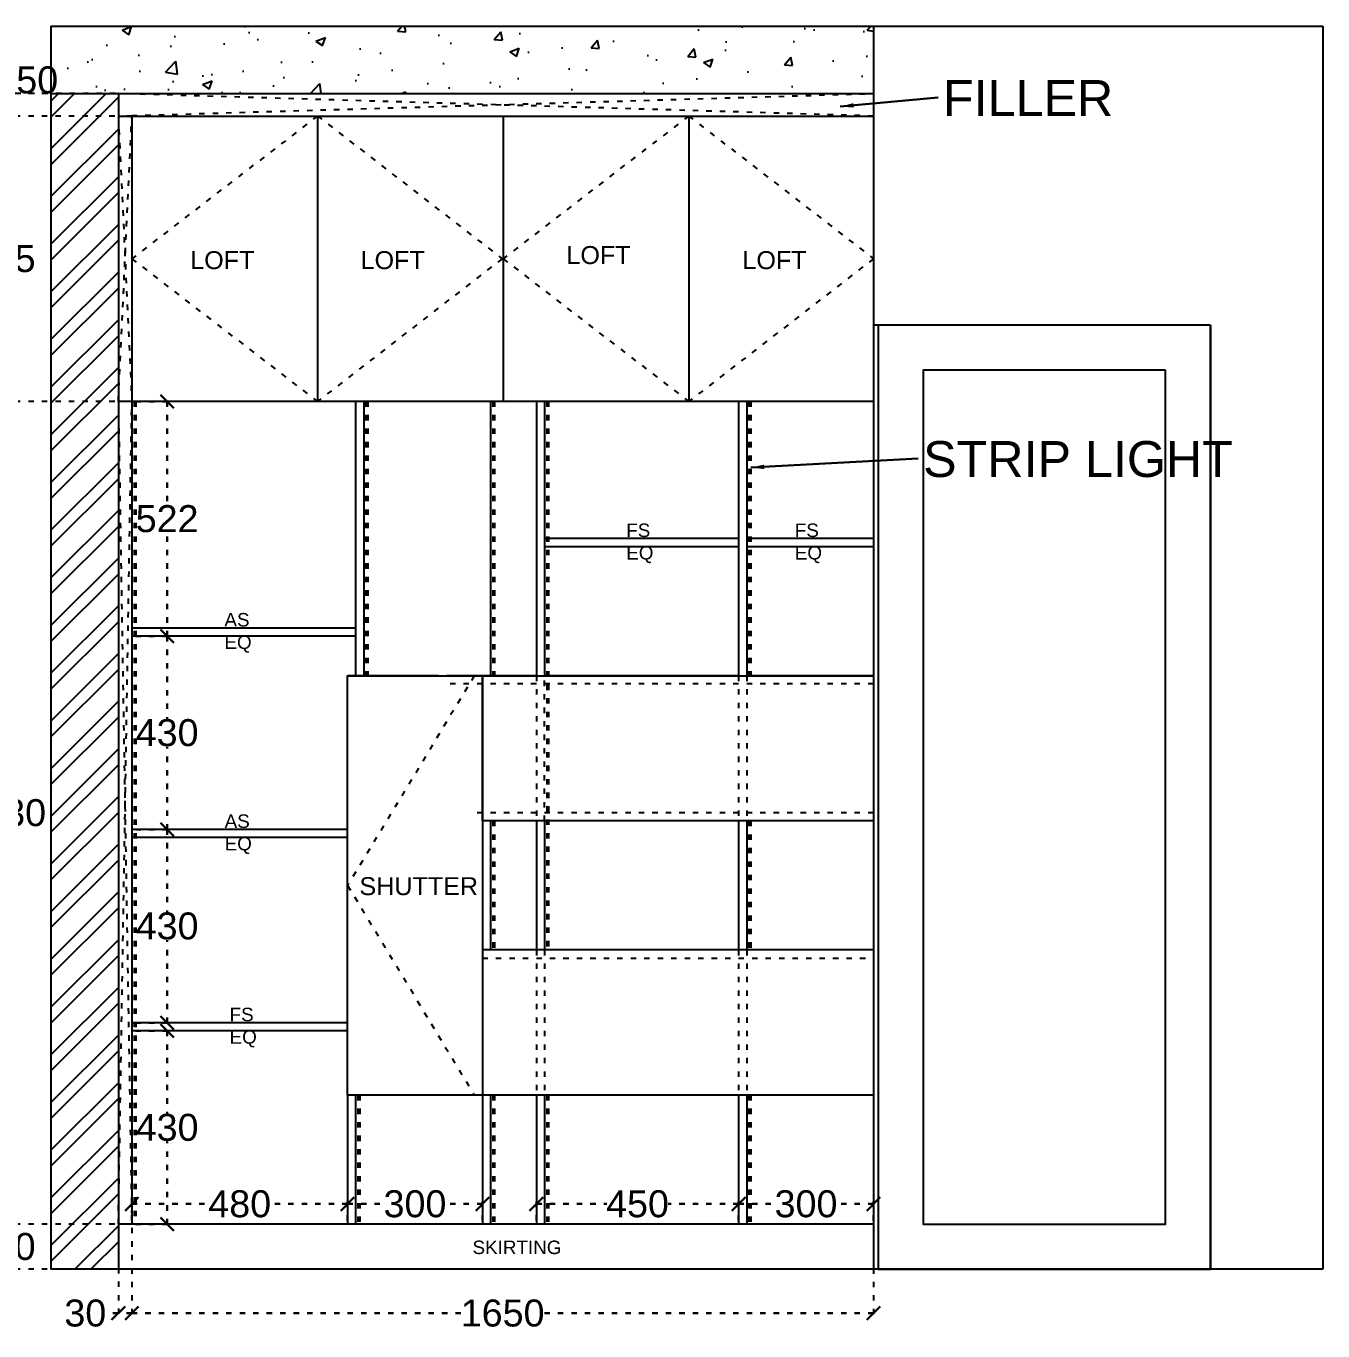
# Model space of a CAD drawing. Header units: millimetres. Extents: x 220712 to 1505573, y -354410 to 241923.
# Drawn here: x 273922 to 276808, y 123598 to 126500 of the extents above; entities that cross this region are included whole.
import ezdxf

# ---------------------------------------------------------------- set-up
doc = ezdxf.new("R2010")
doc.units = ezdxf.units.MM
doc.header["$MEASUREMENT"] = 0
doc.linetypes.add('ACAD_ISO03W100', pattern=[30, 12, -18])
doc.layers.add('Walls', color=253, linetype='Continuous')
doc.layers.add('Words', color=7, linetype='Continuous')
doc.styles.get("Standard").update_dxf_attribs({"font": 'arial.ttf'})
doc.dimstyles.get("Standard").update_dxf_attribs({"dimtxt": 60, "dimasz": 30, "dimexe": 7.75, "dimexo": 8.13, "dimgap": 0.63, "dimtad": 0, "dimtih": 1, "dimtoh": 1, "dimdec": 0, "dimzin": 0, "dimtxsty": 'Standard', "dimblk": 'OBLIQUE', "dimcen": 2.25, "dimclrd": 1, "dimclre": 1, "dimclrt": 1, "dimadec": 0, "dimazin": 0, "dimtfac": 1, "dimtdec": 0, "dimtofl": 0, "dimtmove": 0, "dimatfit": 3, "dimfxl": 1, "dimtolj": 1, "dimtzin": 0, "dimlwd": 30, "dimarcsym": 0})

# ---------------------------------------------------------------- blocks, each defined once
blk = doc.blocks.new('_Oblique')
at = {"color": 0, "linetype": 'ByBlock', "lineweight": -2}
blk.add_line((-0.5, -0.5), (0.5, 0.5), dxfattribs=at)
blk = doc.blocks.new('*D457')
at = {"layer": 'Defpoints', "color": 0, "linetype": 'ACAD_ISO03W100', "transparency": 16777216}
for p in [(273873.5, 123835.5), (274127.5, 123835.5), (274127.5, 123735.5)]:
    blk.add_point(p, dxfattribs=at)
at = {"layer": 'Walls', "color": 1, "linetype": 'ACAD_ISO03W100', "lineweight": -2, "transparency": 16777216}
for p, q in [((274119.4, 123835.5), (273865.8, 123835.5)), ((274119.4, 123735.5), (273865.8, 123735.5))]:
    blk.add_line(p, q, dxfattribs=at)
at = {"layer": 'Walls', "color": 1, "linetype": 'ACAD_ISO03W100', "lineweight": 30, "transparency": 16777216}
for p, q in [((273873.5, 123835.5), (273873.5, 123816.8)), ((273873.5, 123735.5), (273873.5, 123754.2))]:
    blk.add_line(p, q, dxfattribs=at)
at = {"layer": 'Walls', "color": 1, "linetype": 'ACAD_ISO03W100', "lineweight": 30, "transparency": 16777216, "xscale": 30, "yscale": 30, "zscale": 30}
for p, rotation in [((273873.5, 123835.5), 90), ((273873.5, 123735.5), 270)]:
    blk.add_blockref('_Oblique', p, dxfattribs=dict(at, rotation=rotation))
at = {"layer": 'Walls', "color": 1, "linetype": 'ACAD_ISO03W100', "transparency": 16777216, "insert": (273873.5, 123785.5), "char_height": 60, "attachment_point": 5}
blk.add_mtext('\\A1;100', dxfattribs=at)
blk = doc.blocks.new('*D458')
at = {"layer": 'Defpoints', "color": 0, "linetype": 'ACAD_ISO03W100', "transparency": 16777216}
for p in [(273873.5, 125665.5), (274127.5, 125665.5), (274127.5, 123835.5)]:
    blk.add_point(p, dxfattribs=at)
at = {"layer": 'Walls', "color": 1, "linetype": 'ACAD_ISO03W100', "lineweight": -2, "transparency": 16777216}
for p, q in [((274119.4, 125665.5), (273865.8, 125665.5)), ((274119.4, 123835.5), (273865.8, 123835.5))]:
    blk.add_line(p, q, dxfattribs=at)
at = {"layer": 'Walls', "color": 1, "linetype": 'ACAD_ISO03W100', "lineweight": 30, "transparency": 16777216}
for p, q in [((273873.5, 125665.5), (273873.5, 124781.8)), ((273873.5, 123835.5), (273873.5, 124719.2))]:
    blk.add_line(p, q, dxfattribs=at)
at = {"layer": 'Walls', "color": 1, "linetype": 'ACAD_ISO03W100', "lineweight": 30, "transparency": 16777216, "xscale": 30, "yscale": 30, "zscale": 30}
for p, rotation in [((273873.5, 125665.5), 90), ((273873.5, 123835.5), 270)]:
    blk.add_blockref('_Oblique', p, dxfattribs=dict(at, rotation=rotation))
at = {"layer": 'Walls', "color": 1, "linetype": 'ACAD_ISO03W100', "transparency": 16777216, "insert": (273873.5, 124750.5), "char_height": 60, "attachment_point": 5}
blk.add_mtext('\\A1;1830', dxfattribs=at)
blk = doc.blocks.new('*D459')
at = {"layer": 'Defpoints', "color": 0, "linetype": 'ACAD_ISO03W100', "transparency": 16777216}
for p in [(273873.5, 126300.5), (274127.5, 126300.5), (274127.5, 125665.5)]:
    blk.add_point(p, dxfattribs=at)
at = {"layer": 'Walls', "color": 1, "linetype": 'ACAD_ISO03W100', "lineweight": -2, "transparency": 16777216}
for p, q in [((274119.4, 126300.5), (273865.8, 126300.5)), ((274119.4, 125665.5), (273865.8, 125665.5))]:
    blk.add_line(p, q, dxfattribs=at)
at = {"layer": 'Walls', "color": 1, "linetype": 'ACAD_ISO03W100', "lineweight": 30, "transparency": 16777216}
for p, q in [((273873.5, 126300.5), (273873.5, 126014.3)), ((273873.5, 125665.5), (273873.5, 125951.7))]:
    blk.add_line(p, q, dxfattribs=at)
at = {"layer": 'Walls', "color": 1, "linetype": 'ACAD_ISO03W100', "lineweight": 30, "transparency": 16777216, "xscale": 30, "yscale": 30, "zscale": 30}
for p, rotation in [((273873.5, 126300.5), 90), ((273873.5, 125665.5), 270)]:
    blk.add_blockref('_Oblique', p, dxfattribs=dict(at, rotation=rotation))
at = {"layer": 'Walls', "color": 1, "linetype": 'ACAD_ISO03W100', "transparency": 16777216, "insert": (273873.5, 125983), "char_height": 60, "attachment_point": 5}
blk.add_mtext('\\A1;635', dxfattribs=at)
blk = doc.blocks.new('*D460')
at = {"layer": 'Defpoints', "color": 0, "linetype": 'ACAD_ISO03W100', "transparency": 16777216}
for p in [(273873.5, 126350.5), (274129, 126350.5), (274127.5, 126300.5)]:
    blk.add_point(p, dxfattribs=at)
at = {"layer": 'Walls', "color": 1, "linetype": 'ACAD_ISO03W100', "lineweight": 30, "transparency": 16777216}
for p, q in [((273873.5, 126350.5), (273873.5, 126380.5)), ((273873.5, 126380.5), (273903.5, 126380.5)), ((273873.5, 126300.5), (273873.5, 126350.5))]:
    blk.add_line(p, q, dxfattribs=at)
at = {"layer": 'Walls', "color": 1, "linetype": 'ACAD_ISO03W100', "lineweight": -2, "transparency": 16777216}
for p, q in [((274120.9, 126350.5), (273865.8, 126350.5)), ((274119.4, 126300.5), (273865.8, 126300.5))]:
    blk.add_line(p, q, dxfattribs=at)
at = {"layer": 'Walls', "color": 1, "linetype": 'ACAD_ISO03W100', "lineweight": 30, "transparency": 16777216, "xscale": 30, "yscale": 30, "zscale": 30}
for p, rotation in [((273873.5, 126350.5), 90), ((273873.5, 126300.5), 270)]:
    blk.add_blockref('_Oblique', p, dxfattribs=dict(at, rotation=rotation))
at = {"layer": 'Walls', "color": 1, "linetype": 'ACAD_ISO03W100', "transparency": 16777216, "insert": (273947, 126380.5), "char_height": 60, "attachment_point": 5}
blk.add_mtext('\\A1;50', dxfattribs=at)
blk = doc.blocks.new('*D461')
at = {"layer": 'Defpoints', "color": 0, "linetype": 'ACAD_ISO03W100', "transparency": 16777216}
for p in [(274127.5, 123836), (274157.5, 123835.5), (274127.5, 123637.5)]:
    blk.add_point(p, dxfattribs=at)
at = {"layer": 'Walls', "color": 1, "linetype": 'ACAD_ISO03W100', "lineweight": -2, "transparency": 16777216}
for p, q in [((274127.5, 123827.9), (274127.5, 123629.8)), ((274157.5, 123827.4), (274157.5, 123629.8))]:
    blk.add_line(p, q, dxfattribs=at)
at = {"layer": 'Walls', "color": 1, "linetype": 'ACAD_ISO03W100', "lineweight": 30, "transparency": 16777216}
for p, q in [((274127.5, 123637.5), (274097.5, 123637.5)), ((274157.5, 123637.5), (274127.5, 123637.5))]:
    blk.add_line(p, q, dxfattribs=at)
at = {"layer": 'Walls', "color": 1, "linetype": 'ACAD_ISO03W100', "lineweight": 30, "transparency": 16777216, "xscale": 30, "yscale": 30, "zscale": 30, "rotation": 180}
blk.add_blockref('_Oblique', (274127.5, 123637.5), dxfattribs=at)
at = {"layer": 'Walls', "color": 1, "linetype": 'ACAD_ISO03W100', "lineweight": 30, "transparency": 16777216, "xscale": 30, "yscale": 30, "zscale": 30}
blk.add_blockref('_Oblique', (274157.5, 123637.5), dxfattribs=at)
at = {"layer": 'Walls', "color": 1, "linetype": 'ACAD_ISO03W100', "transparency": 16777216, "insert": (274054, 123637.5), "char_height": 60, "attachment_point": 5}
blk.add_mtext('\\A1;30', dxfattribs=at)
blk = doc.blocks.new('*D462')
at = {"layer": 'Defpoints', "color": 0, "linetype": 'ACAD_ISO03W100', "transparency": 16777216}
for p in [(274157.5, 123835.5), (275807.5, 123835.5), (275807.5, 123637.5)]:
    blk.add_point(p, dxfattribs=at)
at = {"layer": 'Walls', "color": 1, "linetype": 'ACAD_ISO03W100', "lineweight": -2, "transparency": 16777216}
for p, q in [((274157.5, 123827.4), (274157.5, 123629.8)), ((275807.5, 123827.4), (275807.5, 123629.8))]:
    blk.add_line(p, q, dxfattribs=at)
at = {"layer": 'Walls', "color": 1, "linetype": 'ACAD_ISO03W100', "lineweight": 30, "transparency": 16777216}
for p, q in [((274157.5, 123637.5), (274895.2, 123637.5)), ((275807.5, 123637.5), (275069.8, 123637.5))]:
    blk.add_line(p, q, dxfattribs=at)
at = {"layer": 'Walls', "color": 1, "linetype": 'ACAD_ISO03W100', "lineweight": 30, "transparency": 16777216, "xscale": 30, "yscale": 30, "zscale": 30, "rotation": 180}
blk.add_blockref('_Oblique', (274157.5, 123637.5), dxfattribs=at)
at = {"layer": 'Walls', "color": 1, "linetype": 'ACAD_ISO03W100', "lineweight": 30, "transparency": 16777216, "xscale": 30, "yscale": 30, "zscale": 30}
blk.add_blockref('_Oblique', (275807.5, 123637.5), dxfattribs=at)
at = {"layer": 'Walls', "color": 1, "linetype": 'ACAD_ISO03W100', "transparency": 16777216, "insert": (274982.5, 123637.5), "char_height": 60, "attachment_point": 5}
blk.add_mtext('\\A1;1650', dxfattribs=at)
blk = doc.blocks.new('*D463')
at = {"layer": 'Defpoints', "color": 0, "linetype": 'ACAD_ISO03W100', "transparency": 16777216}
for p in [(274637.5, 123880.5), (274157.5, 123835.5), (274637.5, 123835.5)]:
    blk.add_point(p, dxfattribs=at)
at = {"layer": 'Walls', "color": 1, "linetype": 'ACAD_ISO03W100', "lineweight": -2, "transparency": 16777216}
for p, q in [((274157.5, 123843.6), (274157.5, 123888.3)), ((274637.5, 123843.6), (274637.5, 123888.3))]:
    blk.add_line(p, q, dxfattribs=at)
at = {"layer": 'Walls', "color": 1, "linetype": 'ACAD_ISO03W100', "lineweight": 30, "transparency": 16777216}
for p, q in [((274157.5, 123880.5), (274329.5, 123880.5)), ((274637.5, 123880.5), (274465.5, 123880.5))]:
    blk.add_line(p, q, dxfattribs=at)
at = {"layer": 'Walls', "color": 1, "linetype": 'ACAD_ISO03W100', "lineweight": 30, "transparency": 16777216, "xscale": 30, "yscale": 30, "zscale": 30, "rotation": 180}
blk.add_blockref('_Oblique', (274157.5, 123880.5), dxfattribs=at)
at = {"layer": 'Walls', "color": 1, "linetype": 'ACAD_ISO03W100', "lineweight": 30, "transparency": 16777216, "xscale": 30, "yscale": 30, "zscale": 30}
blk.add_blockref('_Oblique', (274637.5, 123880.5), dxfattribs=at)
at = {"layer": 'Walls', "color": 1, "linetype": 'ACAD_ISO03W100', "transparency": 16777216, "insert": (274397.5, 123880.5), "char_height": 60, "attachment_point": 5}
blk.add_mtext('\\A1;480', dxfattribs=at)
blk = doc.blocks.new('*D464')
at = {"layer": 'Defpoints', "color": 0, "linetype": 'ACAD_ISO03W100', "transparency": 16777216}
for p in [(274937.5, 123880.5), (274637.5, 123835.5), (274937.5, 123835.5)]:
    blk.add_point(p, dxfattribs=at)
at = {"layer": 'Walls', "color": 1, "linetype": 'ACAD_ISO03W100', "lineweight": -2, "transparency": 16777216}
for p, q in [((274637.5, 123843.63), (274637.5, 123888.25)), ((274937.5, 123843.63), (274937.5, 123888.25))]:
    blk.add_line(p, q, dxfattribs=at)
at = {"layer": 'Walls', "color": 1, "linetype": 'ACAD_ISO03W100', "lineweight": 30, "transparency": 16777216}
for p, q in [((274637.5, 123880.5), (274720.710382, 123880.5)), ((274937.5, 123880.5), (274854.289618, 123880.5))]:
    blk.add_line(p, q, dxfattribs=at)
at = {"layer": 'Walls', "color": 1, "linetype": 'ACAD_ISO03W100', "lineweight": 30, "transparency": 16777216, "xscale": 30, "yscale": 30, "zscale": 30, "rotation": 180}
blk.add_blockref('_Oblique', (274637.5, 123880.5), dxfattribs=at)
at = {"layer": 'Walls', "color": 1, "linetype": 'ACAD_ISO03W100', "lineweight": 30, "transparency": 16777216, "xscale": 30, "yscale": 30, "zscale": 30}
blk.add_blockref('_Oblique', (274937.5, 123880.5), dxfattribs=at)
at = {"layer": 'Walls', "color": 1, "linetype": 'ACAD_ISO03W100', "transparency": 16777216, "insert": (274787.5, 123880.5), "char_height": 60, "attachment_point": 5}
blk.add_mtext('\\A1;300', dxfattribs=at)
blk = doc.blocks.new('*D465')
at = {"layer": 'Defpoints', "color": 0, "linetype": 'ACAD_ISO03W100', "transparency": 16777216}
for p in [(275507.5, 123880.5), (275057.5, 123835.5), (275507.5, 123835.5)]:
    blk.add_point(p, dxfattribs=at)
at = {"layer": 'Walls', "color": 1, "linetype": 'ACAD_ISO03W100', "lineweight": -2, "transparency": 16777216}
for p, q in [((275057.5, 123843.6), (275057.5, 123888.2)), ((275507.5, 123843.6), (275507.5, 123888.2))]:
    blk.add_line(p, q, dxfattribs=at)
at = {"layer": 'Walls', "color": 1, "linetype": 'ACAD_ISO03W100', "lineweight": 30, "transparency": 16777216}
for p, q in [((275057.5, 123880.5), (275214.5, 123880.5)), ((275507.5, 123880.5), (275350.5, 123880.5))]:
    blk.add_line(p, q, dxfattribs=at)
at = {"layer": 'Walls', "color": 1, "linetype": 'ACAD_ISO03W100', "lineweight": 30, "transparency": 16777216, "xscale": 30, "yscale": 30, "zscale": 30, "rotation": 180}
blk.add_blockref('_Oblique', (275057.5, 123880.5), dxfattribs=at)
at = {"layer": 'Walls', "color": 1, "linetype": 'ACAD_ISO03W100', "lineweight": 30, "transparency": 16777216, "xscale": 30, "yscale": 30, "zscale": 30}
blk.add_blockref('_Oblique', (275507.5, 123880.5), dxfattribs=at)
at = {"layer": 'Walls', "color": 1, "linetype": 'ACAD_ISO03W100', "transparency": 16777216, "insert": (275282.5, 123880.5), "char_height": 60, "attachment_point": 5}
blk.add_mtext('\\A1;450', dxfattribs=at)
blk = doc.blocks.new('*D466')
at = {"layer": 'Defpoints', "color": 0, "linetype": 'ACAD_ISO03W100', "transparency": 16777216}
for p in [(275807.5, 123880.5), (275507.5, 123835.5), (275807.5, 123835.5)]:
    blk.add_point(p, dxfattribs=at)
at = {"layer": 'Walls', "color": 1, "linetype": 'ACAD_ISO03W100', "lineweight": -2, "transparency": 16777216}
for p, q in [((275507.5, 123843.63), (275507.5, 123888.25)), ((275807.5, 123843.63), (275807.5, 123888.25))]:
    blk.add_line(p, q, dxfattribs=at)
at = {"layer": 'Walls', "color": 1, "linetype": 'ACAD_ISO03W100', "lineweight": 30, "transparency": 16777216}
for p, q in [((275507.5, 123880.5), (275590.710382, 123880.5)), ((275807.5, 123880.5), (275724.289618, 123880.5))]:
    blk.add_line(p, q, dxfattribs=at)
at = {"layer": 'Walls', "color": 1, "linetype": 'ACAD_ISO03W100', "lineweight": 30, "transparency": 16777216, "xscale": 30, "yscale": 30, "zscale": 30, "rotation": 180}
blk.add_blockref('_Oblique', (275507.5, 123880.5), dxfattribs=at)
at = {"layer": 'Walls', "color": 1, "linetype": 'ACAD_ISO03W100', "lineweight": 30, "transparency": 16777216, "xscale": 30, "yscale": 30, "zscale": 30}
blk.add_blockref('_Oblique', (275807.5, 123880.5), dxfattribs=at)
at = {"layer": 'Walls', "color": 1, "linetype": 'ACAD_ISO03W100', "transparency": 16777216, "insert": (275657.5, 123880.5), "char_height": 60, "attachment_point": 5}
blk.add_mtext('\\A1;300', dxfattribs=at)
blk = doc.blocks.new('*D467')
at = {"layer": 'Defpoints', "color": 0, "linetype": 'ACAD_ISO03W100', "transparency": 16777216}
for p in [(274157.5, 124265.5), (274236, 124265.5), (274157.5, 123835.5)]:
    blk.add_point(p, dxfattribs=at)
at = {"layer": 'Walls', "color": 1, "linetype": 'ACAD_ISO03W100', "lineweight": -2, "transparency": 16777216}
for p, q in [((274165.6, 124265.5), (274243.8, 124265.5)), ((274165.6, 123835.5), (274243.8, 123835.5))]:
    blk.add_line(p, q, dxfattribs=at)
at = {"layer": 'Walls', "color": 1, "linetype": 'ACAD_ISO03W100', "lineweight": 30, "transparency": 16777216}
for p, q in [((274236, 124265.5), (274236, 124081.8)), ((274236, 123835.5), (274236, 124019.2))]:
    blk.add_line(p, q, dxfattribs=at)
at = {"layer": 'Walls', "color": 1, "linetype": 'ACAD_ISO03W100', "lineweight": 30, "transparency": 16777216, "xscale": 30, "yscale": 30, "zscale": 30}
for p, rotation in [((274236, 124265.5), 90), ((274236, 123835.5), 270)]:
    blk.add_blockref('_Oblique', p, dxfattribs=dict(at, rotation=rotation))
at = {"layer": 'Walls', "color": 1, "linetype": 'ACAD_ISO03W100', "transparency": 16777216, "insert": (274236, 124050.5), "char_height": 60, "attachment_point": 5}
blk.add_mtext('\\A1;430', dxfattribs=at)
blk = doc.blocks.new('*D468')
at = {"layer": 'Defpoints', "color": 0, "linetype": 'ACAD_ISO03W100', "transparency": 16777216}
for p in [(274157.5, 124713.5), (274236, 124713.5), (274157.5, 124283.5)]:
    blk.add_point(p, dxfattribs=at)
at = {"layer": 'Walls', "color": 1, "linetype": 'ACAD_ISO03W100', "lineweight": -2, "transparency": 16777216}
for p, q in [((274165.6, 124713.5), (274243.8, 124713.5)), ((274165.6, 124283.5), (274243.8, 124283.5))]:
    blk.add_line(p, q, dxfattribs=at)
at = {"layer": 'Walls', "color": 1, "linetype": 'ACAD_ISO03W100', "lineweight": 30, "transparency": 16777216}
for p, q in [((274236, 124713.5), (274236, 124529.8)), ((274236, 124283.5), (274236, 124467.2))]:
    blk.add_line(p, q, dxfattribs=at)
at = {"layer": 'Walls', "color": 1, "linetype": 'ACAD_ISO03W100', "lineweight": 30, "transparency": 16777216, "xscale": 30, "yscale": 30, "zscale": 30}
for p, rotation in [((274236, 124713.5), 90), ((274236, 124283.5), 270)]:
    blk.add_blockref('_Oblique', p, dxfattribs=dict(at, rotation=rotation))
at = {"layer": 'Walls', "color": 1, "linetype": 'ACAD_ISO03W100', "transparency": 16777216, "insert": (274236, 124498.5), "char_height": 60, "attachment_point": 5}
blk.add_mtext('\\A1;430', dxfattribs=at)
blk = doc.blocks.new('*D469')
at = {"layer": 'Defpoints', "color": 0, "linetype": 'ACAD_ISO03W100', "transparency": 16777216}
for p in [(274157.5, 125143.5), (274236, 125143.5), (274157.5, 124713.5)]:
    blk.add_point(p, dxfattribs=at)
at = {"layer": 'Walls', "color": 1, "linetype": 'ACAD_ISO03W100', "lineweight": -2, "transparency": 16777216}
for p, q in [((274165.6, 125143.5), (274243.8, 125143.5)), ((274165.6, 124713.5), (274243.8, 124713.5))]:
    blk.add_line(p, q, dxfattribs=at)
at = {"layer": 'Walls', "color": 1, "linetype": 'ACAD_ISO03W100', "lineweight": 30, "transparency": 16777216}
for p, q in [((274236, 125143.5), (274236, 124959.8)), ((274236, 124713.5), (274236, 124897.2))]:
    blk.add_line(p, q, dxfattribs=at)
at = {"layer": 'Walls', "color": 1, "linetype": 'ACAD_ISO03W100', "lineweight": 30, "transparency": 16777216, "xscale": 30, "yscale": 30, "zscale": 30}
for p, rotation in [((274236, 125143.5), 90), ((274236, 124713.5), 270)]:
    blk.add_blockref('_Oblique', p, dxfattribs=dict(at, rotation=rotation))
at = {"layer": 'Walls', "color": 1, "linetype": 'ACAD_ISO03W100', "transparency": 16777216, "insert": (274236, 124928.5), "char_height": 60, "attachment_point": 5}
blk.add_mtext('\\A1;430', dxfattribs=at)
blk = doc.blocks.new('*D470')
at = {"layer": 'Defpoints', "color": 0, "linetype": 'ACAD_ISO03W100', "transparency": 16777216}
for p in [(274157.5, 125665.5), (274236, 125665.5), (274157.5, 125143.5)]:
    blk.add_point(p, dxfattribs=at)
at = {"layer": 'Walls', "color": 1, "linetype": 'ACAD_ISO03W100', "lineweight": -2, "transparency": 16777216}
for p, q in [((274165.6, 125665.5), (274243.8, 125665.5)), ((274165.6, 125143.5), (274243.8, 125143.5))]:
    blk.add_line(p, q, dxfattribs=at)
at = {"layer": 'Walls', "color": 1, "linetype": 'ACAD_ISO03W100', "lineweight": 30, "transparency": 16777216}
for p, q in [((274236, 125665.5), (274236, 125435.8)), ((274236, 125143.5), (274236, 125373.2))]:
    blk.add_line(p, q, dxfattribs=at)
at = {"layer": 'Walls', "color": 1, "linetype": 'ACAD_ISO03W100', "lineweight": 30, "transparency": 16777216, "xscale": 30, "yscale": 30, "zscale": 30}
for p, rotation in [((274236, 125665.5), 90), ((274236, 125143.5), 270)]:
    blk.add_blockref('_Oblique', p, dxfattribs=dict(at, rotation=rotation))
at = {"layer": 'Walls', "color": 1, "linetype": 'ACAD_ISO03W100', "transparency": 16777216, "insert": (274236, 125404.5), "char_height": 60, "attachment_point": 5}
blk.add_mtext('\\A1;522', dxfattribs=at)
blk = doc.blocks.new('*D471')
at = {"layer": 'Defpoints', "color": 0, "linetype": 'ACAD_ISO03W100', "transparency": 16777216}
for p in [(273977.5, 126350.5), (273701.5, 123735.5), (274127.5, 123735.5)]:
    blk.add_point(p, dxfattribs=at)
at = {"layer": 'Walls', "color": 1, "linetype": 'ACAD_ISO03W100', "lineweight": -2, "transparency": 16777216}
for p, q in [((273969.4, 126350.5), (273693.8, 126350.5)), ((274119.4, 123735.5), (273693.8, 123735.5))]:
    blk.add_line(p, q, dxfattribs=at)
at = {"layer": 'Walls', "color": 1, "linetype": 'ACAD_ISO03W100', "lineweight": 30, "transparency": 16777216}
for p, q in [((273701.5, 126350.5), (273701.5, 125074.3)), ((273701.5, 123735.5), (273701.5, 125011.7))]:
    blk.add_line(p, q, dxfattribs=at)
at = {"layer": 'Walls', "color": 1, "linetype": 'ACAD_ISO03W100', "lineweight": 30, "transparency": 16777216, "xscale": 30, "yscale": 30, "zscale": 30}
for p, rotation in [((273701.5, 126350.5), 90), ((273701.5, 123735.5), 270)]:
    blk.add_blockref('_Oblique', p, dxfattribs=dict(at, rotation=rotation))
at = {"layer": 'Walls', "color": 1, "linetype": 'ACAD_ISO03W100', "transparency": 16777216, "insert": (273701.5, 125043), "char_height": 60, "attachment_point": 5}
blk.add_mtext('\\A1;2615', dxfattribs=at)

msp = doc.modelspace()

# ---------------------------------------------------------------- hatches: boundary and pattern name
at = {"layer": 'Walls', "true_color": 0x939598}
h = msp.add_hatch(dxfattribs=at)
h.set_pattern_fill('AR-CONC', color=252, scale=30)
h.set_pattern_definition([(50, (0, 0), (215.17805, -18.82564), [22.5, -247.5]), (355, (0, 0), (-41.6254, 225.65764), [18, -198]), (100.451444, (17.93, -1.57), (173.55265, 206.832), [19.12206, -210.34263]), (46.1842, (0, 60), (320.1724, -49.65578), [33.75, -371.25]), (96.63564, (26.68, 55.86), (280.39858, 292.23558), [28.6831, -315.51413]), (351.18416, (0, 60), (280.3986, 292.23558), [27, -297]), (21, (30, 45), (179.07212, -120.78567), [22.5, -247.5]), (326, (30, 45), (72.9946, 217.54501), [18, -198]), (71.451445, (44.92, 34.93), (252.06671, 96.75935), [19.12206, -210.34263]), (37.5, (0, 0), (3.647957, 99.868156), [0, -195.6, 0, -201, 0, -198.75]), (7.5, (0, 0), (78.92086, 118.323514), [0, -114.6, 0, -191.1, 0, -75.75]), (327.5, (-66.9, 0), (160.14673, -6.766462), [0, -75, 0, -234, 0, -310.5]), (317.5, (-96.9, 0), (174.95585, 30.031495), [0, -97.5, 0, -155.4, 0, -220.5])])
h.paths.add_polyline_path([(275807.5, 126500.5), (273977.5, 126500.5), (273977.5, 126350.5), (275807.5, 126350.5)])
at = {"layer": 'Walls', "true_color": 0xc7c8ca}
h = msp.add_hatch(dxfattribs=at)
h.set_pattern_fill('ANSI32', color=9, scale=200)
h.paths.add_polyline_path([(274127.5, 126350.5), (273977.5, 126350.5), (273977.5, 123735.5), (274127.5, 123735.5)])

# ---------------------------------------------------------------- linework, layer by layer
at = {"layer": 'Walls', "color": 18, "true_color": 0x000000}
for p, q in [((273977.5, 126500.5), (273977.5, 123735.5)), ((273977.5, 126500.5), (276807.5, 126500.5)), ((275807.5, 126500.5), (275807.5, 125665.5)), ((276807.5, 126500.5), (276807.5, 123735.5)), ((273977.5, 126350.5), (275807.5, 126350.5)), ((274127.5, 126350.5), (274127.5, 123735.5)), ((274127.5, 126300.5), (275807.5, 126300.5)), ((274157.5, 126300.5), (274157.5, 123835.5)), ((274570.5, 126300.5), (274570.5, 125665.5)), ((274983.5, 126300.5), (274983.5, 125665.5)), ((275396.5, 126300.5), (275396.5, 125665.5)), ((275807.5, 125665.5), (274127.5, 125665.5)), ((274655.5, 125665.5), (274655.5, 125055.5)), ((274673.5, 125665.5), (274673.5, 125055.5)), ((274955.5, 125665.5), (274955.5, 125055.5)), ((275057.5, 125665.5), (275057.5, 125055.5)), ((275075.5, 125665.5), (275075.5, 125055.5)), ((275507.5, 125665.5), (275507.5, 125055.5)), ((275525.5, 125665.5), (275525.5, 125055.5)), ((275807.5, 125665.5), (275807.5, 123735.5)), ((275507.5, 125360.5), (275075.5, 125360.5)), ((275807.5, 125360.5), (275525.5, 125360.5)), ((275507.5, 125342.5), (275075.5, 125342.5)), ((275807.5, 125342.5), (275525.5, 125342.5)), ((274655.5, 125161.5), (274157.5, 125161.5)), ((274655.5, 125143.5), (274157.5, 125143.5)), ((274655.5, 125143.5), (274157.5, 125143.5)), ((274839.5, 125055.5), (274637.5, 125055.5)), ((275057.5, 125055.5), (274857.5, 125055.5)), ((274937.5, 125055.5), (274937.5, 123835.5)), ((275507.5, 125055.5), (275075.5, 125055.5)), ((275807.5, 125055.5), (275525.5, 125055.5)), ((274955.5, 124732.5), (274955.5, 124445.5)), ((275057.5, 124732.5), (275057.5, 124445.5)), ((275507.5, 124732.5), (275075.5, 124732.5)), ((275075.5, 124732.5), (275075.5, 124445.5)), ((275507.5, 124732.5), (275507.5, 124445.5)), ((275807.5, 124732.5), (275525.5, 124732.5)), ((275525.5, 124732.5), (275525.5, 124445.5)), ((274637.5, 124713.5), (274157.5, 124713.5)), ((274637.5, 124695.5), (274157.5, 124695.5)), ((274637.5, 124695.5), (274157.5, 124695.5)), ((275075.5, 124445.5), (274937.5, 124445.5)), ((275525.5, 124445.5), (275075.5, 124445.5)), ((275807.5, 124445.5), (275525.5, 124445.5)), ((275807.5, 124445.5), (275807.5, 124122.5)), ((274637.5, 124283.5), (274157.5, 124283.5)), ((274637.5, 124265.5), (274157.5, 124265.5)), ((274839.5, 124122.5), (274637.5, 124122.5)), ((274637.5, 124122.5), (274637.5, 123835.5)), ((274655.5, 124122.5), (274655.5, 123835.5)), ((275807.5, 124122.5), (274839.5, 124122.5)), ((275057.5, 124122.5), (274857.5, 124122.5)), ((274937.5, 124122.5), (274937.5, 123835.5)), ((274955.5, 124122.5), (274955.5, 123835.5)), ((275057.5, 124122.5), (275057.5, 123835.5)), ((275507.5, 124122.5), (275075.5, 124122.5)), ((275075.5, 124122.5), (275075.5, 123835.5)), ((275507.5, 124122.5), (275507.5, 123835.5)), ((275807.5, 124122.5), (275525.5, 124122.5)), ((275525.5, 124122.5), (275525.5, 123835.5)), ((275807.5, 123835.5), (274127.5, 123835.5)), ((276807.5, 123735.5), (273977.5, 123735.5))]:
    msp.add_line(p, q, dxfattribs=at)
at = {"layer": 'Walls', "color": 9, "true_color": 0xc7c8ca}
for q in [(275807.5, 125835.5), (276557.5, 123735.5)]:
    msp.add_line((276557.5, 125835.5), q, dxfattribs=at)
at = {"layer": 'Walls', "color": 40, "linetype": 'ACAD_ISO03W100', "true_color": 0xf8d731}
for p, q in [((274162.5, 125665.5), (274162.5, 123835.5)), ((274164.5, 125665.5), (274164.5, 123835.5)), ((274166.5, 125665.5), (274166.5, 123835.5)), ((274678.5, 125665.5), (274678.5, 125055.5)), ((274680.5, 125665.5), (274680.5, 125055.5)), ((274682.5, 125665.5), (274682.5, 125055.5)), ((274960.5, 125665.5), (274960.5, 125055.5)), ((274962.5, 125665.5), (274962.5, 125055.5)), ((274964.5, 125665.5), (274964.5, 125055.5)), ((275080.5, 125665.5), (275080.5, 124445.5)), ((275082.5, 125665.5), (275082.5, 124445.5)), ((275084.5, 125665.5), (275084.5, 124445.5)), ((275530.5, 125665.5), (275530.5, 125055.5)), ((275532.5, 125665.5), (275532.5, 125055.5)), ((275534.5, 125665.5), (275534.5, 125055.5)), ((274960.5, 124732.5), (274960.5, 124445.5)), ((274962.5, 124732.5), (274962.5, 124445.5)), ((274964.5, 124732.5), (274964.5, 124445.5)), ((275530.5, 124732.5), (275530.5, 124445.5)), ((275532.5, 124732.5), (275532.5, 124445.5)), ((275534.5, 124732.5), (275534.5, 124445.5)), ((274660.5, 124122.5), (274660.5, 123835.5)), ((274662.5, 124122.5), (274662.5, 123835.5)), ((274664.5, 124122.5), (274664.5, 123835.5)), ((274960.5, 124122.5), (274960.5, 123835.5)), ((274962.5, 124122.5), (274962.5, 123835.5)), ((274964.5, 124122.5), (274964.5, 123835.5)), ((275080.5, 124122.5), (275080.5, 123835.5)), ((275082.5, 124122.5), (275082.5, 123835.5)), ((275084.5, 124122.5), (275084.5, 123835.5)), ((275530.5, 124122.5), (275530.5, 123835.5)), ((275532.5, 124122.5), (275532.5, 123835.5)), ((275534.5, 124122.5), (275534.5, 123835.5))]:
    msp.add_line(p, q, dxfattribs=at)
at = {"layer": 'Walls', "color": 9, "linetype": 'ACAD_ISO03W100', "true_color": 0xc7c8ca}
for p, q in [((275057.5, 125037.5), (274857.5, 125037.5)), ((275057.5, 125055.5), (275057.5, 124732.5)), ((275075.5, 124732.5), (275075.5, 125055.5)), ((275507.5, 125037.5), (275075.5, 125037.5)), ((275507.5, 125055.5), (275507.5, 124732.5)), ((275525.5, 125055.5), (275525.5, 124732.5)), ((275807.5, 125037.5), (275525.5, 125037.5)), ((275057.5, 124750.5), (274919.5, 124750.5)), ((275507.5, 124750.5), (275075.5, 124750.5)), ((275807.5, 124750.5), (275525.5, 124750.5)), ((274937.5, 124427.5), (275807.5, 124427.5)), ((275057.5, 124445.5), (275057.5, 124122.5)), ((275075.5, 124445.5), (275075.5, 124122.5)), ((275507.5, 124445.5), (275507.5, 124122.5)), ((275525.5, 124445.5), (275525.5, 124122.5))]:
    msp.add_line(p, q, dxfattribs=at)
at = {"layer": 'Walls', "color": 240, "linetype": 'ACAD_ISO03W100', "true_color": 0xed1f24}
for points in [[(274127.5, 126300.5), (275807.5, 126350.5), (275807.5, 126300.5), (274127.5, 126350.5)], [(274127.5, 125665.5), (274157.5, 126300.5), (274127.5, 126300.5), (274157.5, 125665.5)], [(274127.5, 123835.5), (274157.5, 125665.5), (274127.5, 125665.5), (274157.5, 123835.5)]]:
    msp.add_lwpolyline(points, dxfattribs=at)
at = {"layer": 'Walls', "color": 252, "linetype": 'ACAD_ISO03W100', "true_color": 0x939598}
for points in [[(274570.5, 126300.5), (274157.5, 125983), (274570.5, 125665.5)], [(274570.5, 126300.5), (274981.5, 125983), (274570.5, 125665.5)], [(275396.5, 126300.5), (274983.5, 125983), (275396.5, 125665.5)], [(275396.5, 126300.5), (275807.5, 125983), (275396.5, 125665.5)], [(274919.5, 125055.5), (274637.5, 124589), (274919.5, 124122.5)]]:
    msp.add_lwpolyline(points, dxfattribs=at)
at = {"layer": 'Walls', "color": 9, "true_color": 0xc7c8ca}
for points in [[(276557.5, 125835.5), (275818, 125835.5), (275818, 123735.5), (276557.5, 123735.5)], [(276457.5, 125735.5), (275918, 125735.5), (275918, 123835.5), (276457.5, 123835.5)]]:
    msp.add_lwpolyline(points, close=True, dxfattribs=at)
at = {"layer": 'Walls', "color": 18, "true_color": 0x000000}
msp.add_lwpolyline([(274937.5, 124122.5), (274637.5, 124122.5), (274637.5, 125055.5), (274937.5, 125055.5), (274937.5, 124122.5)], dxfattribs=at)
msp.add_lwpolyline([(274937.5, 125055.5), (275807.5, 125055.5), (275807.5, 124732.5), (274937.5, 124732.5)], close=True, dxfattribs=at)

# ---------------------------------------------------------------- texts
at = {"color": 7, "char_height": 40, "attachment_point": 1}
for s, insert in [('\\pxqc;LOFT', (274127.5, 125999.9)), ('\\pxqc;LOFT', (274506.5, 125999.9)), ('\\pxqc;LOFT', (274964.4, 126011.2)), ('\\pxqc;LOFT', (275356, 125999.9)), ('\\pxqc;SHUTTER', (274564.5, 124607.4))]:
    msp.add_mtext_dynamic_manual_height_columns(s, width=462.73, gutter_width=1213, heights=[0], dxfattribs=dict(at, insert=insert))
at = {"color": 18, "true_color": 0x000000, "insert": (274915.5, 123799), "char_height": 30, "attachment_point": 1}
msp.add_mtext_dynamic_manual_height_columns('SKIRTING', width=2764.543, gutter_width=1, heights=[238.1], dxfattribs=at)
at = {"layer": 'Words', "color": 0, "attachment_point": 1}
for s, width, heights, insert, char_height in [('FILLER', 958.319, [440.1], (275962.3, 126380.5), 80), ('STRIP LIGHT', 958.319, [440.1], (275918, 125577.5), 80), ('FS\\PEQ', 1178.022, [0], (275257.5, 125394), 30), ('FS\\PEQ', 1178.022, [0], (275632.5, 125394), 30), ('AS\\PEQ', 1178.022, [0], (274363.5, 125195), 30), ('AS\\PEQ', 1178.022, [0], (274364, 124747), 30), ('FS\\PEQ', 1178.022, [0], (274375, 124317), 30)]:
    msp.add_mtext_dynamic_manual_height_columns(s, width=width, gutter_width=866.4, heights=heights, dxfattribs=dict(at, insert=insert, char_height=char_height))

# ---------------------------------------------------------------- dimensions: what is measured, and where the dimension line sits
at = {"layer": 'Walls', "color": 9, "linetype": 'ACAD_ISO03W100', "true_color": 0xc7c8ca}
for base, p1, p2, picture, middle in [((273873.5, 126350.5), (274127.5, 126300.5), (274129, 126350.5), '*D460', (273947, 126380.5)), ((273701.5, 123735.5), (273977.5, 126350.5), (274127.5, 123735.5), '*D471', (273701.5, 125043)), ((273873.5, 126300.5), (274127.5, 125665.5), (274127.5, 126300.5), '*D459', (273873.5, 125983)), ((273873.5, 125665.5), (274127.5, 123835.5), (274127.5, 125665.5), '*D458', (273873.5, 124750.5)), ((274236, 125665.5), (274157.5, 125143.5), (274157.5, 125665.5), '*D470', (274236, 125404.5)), ((274236, 125143.5), (274157.5, 124713.5), (274157.5, 125143.5), '*D469', (274236, 124928.5)), ((274236, 124713.5), (274157.5, 124283.5), (274157.5, 124713.5), '*D468', (274236, 124498.5)), ((274236, 124265.5), (274157.5, 123835.5), (274157.5, 124265.5), '*D467', (274236, 124050.5)), ((273873.5, 123835.5), (274127.5, 123735.5), (274127.5, 123835.5), '*D457', (273873.5, 123785.5))]:
    dim = msp.add_linear_dim(base=base, p1=p1, p2=p2, angle=90, dimstyle='Standard', dxfattribs=at)
    dim.commit()
    dim.dimension.update_dxf_attribs({"geometry": picture, "text_midpoint": middle})
for base, p1, p2, picture, middle in [((274637.5, 123880.5), (274157.5, 123835.5), (274637.5, 123835.5), '*D463', (274397.5, 123880.5)), ((274937.5, 123880.5), (274637.5, 123835.5), (274937.5, 123835.5), '*D464', (274787.5, 123880.5)), ((275507.5, 123880.5), (275057.5, 123835.5), (275507.5, 123835.5), '*D465', (275282.5, 123880.5)), ((275807.5, 123880.5), (275507.5, 123835.5), (275807.5, 123835.5), '*D466', (275657.5, 123880.5)), ((274127.5, 123637.5), (274157.5, 123835.5), (274127.5, 123836), '*D461', (274054, 123637.5)), ((275807.5, 123637.5), (274157.5, 123835.5), (275807.5, 123835.5), '*D462', (274982.5, 123637.5))]:
    dim = msp.add_linear_dim(base=base, p1=p1, p2=p2, dimstyle='Standard', dxfattribs=at)
    dim.commit()
    dim.dimension.update_dxf_attribs({"geometry": picture, "text_midpoint": middle})

# ---------------------------------------------------------------- leaders
at = {"layer": 'Walls', "color": 252, "linetype": 'ByBlock', "true_color": 0x939598}
for points in [[(275733.5, 126321.5), (275951.3, 126341.4)], [(275534.5, 125518.5), (275907, 125538.4)]]:
    msp.add_leader(points, dimstyle='Standard', override={"dimgap": 0.63, "dimtad": 0}, dxfattribs=at)

doc.saveas('drawing.dxf')
